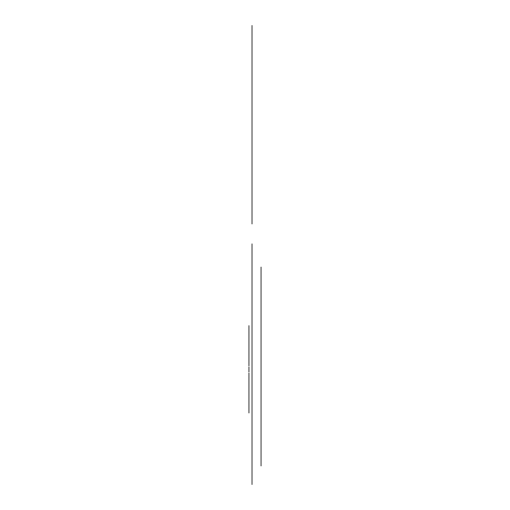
<?xml version="1.0" encoding="UTF-8"?>
<svg xmlns="http://www.w3.org/2000/svg" width="510" height="510" viewBox="0 0 510 510"><rect width="100%" height="100%" fill="white"/><g stroke="black" fill="none" stroke-linecap="round" stroke-linejoin="round"><path stroke-width="0.76" d="M261.043 267.036L261.043 465.961M252.016 25.5L252.016 223.986M252.016 243.863L252.016 484.5M248.956 325.648L248.956 365.759M248.956 366.741L248.956 371.911M248.956 372.893L248.956 413.004"/></g></svg>
